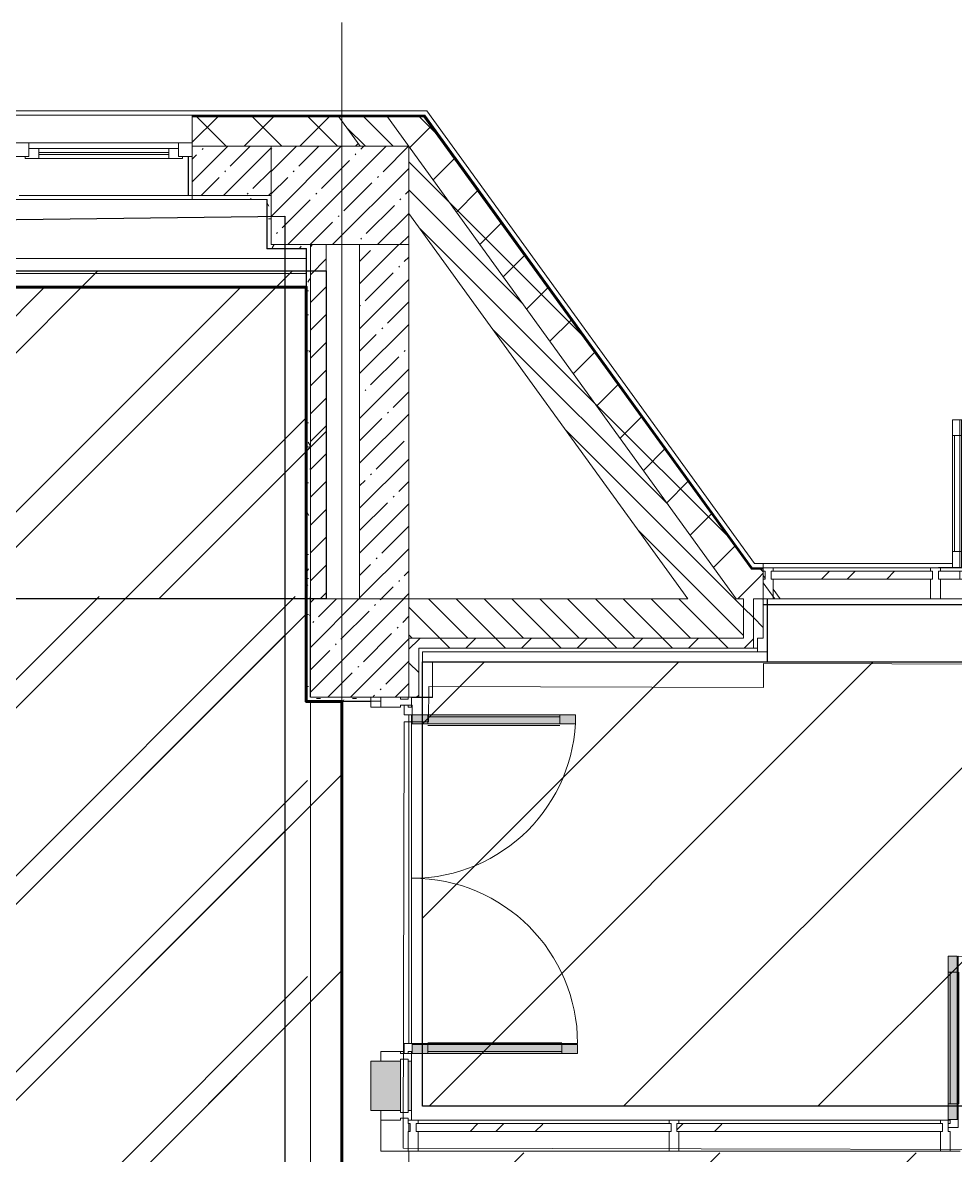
# Model space of a CAD drawing. Header units: millimetres. Extents: x -213911 to 415037, y -3642 to 107391.
# Drawn here: x 109153 to 113891, y 16135 to 21892 of the extents above; entities that cross this region are included whole.
import ezdxf

# ---------------------------------------------------------------- set-up
doc = ezdxf.new("R2010")
doc.units = ezdxf.units.MM
for name, color, linetype, lineweight in [('1)CF2', 3, 'Continuous', 30), ('2)CF1', 5, 'Continuous', 30), ('7.20) Демонтаж монтаж', 5, 'Continuous', 60), ('7.5.2) Окраска опуска белая', 220, 'Continuous', 60), ('A-AREA-BNDY', 7, 'Continuous', 5), ('A-DETL-GENF', 7, 'Continuous', 9), ('A-FLOR', 7, 'Continuous', 9), ('A-GLAZ', 7, 'Continuous', 9), ('A-GLAZ-1', 7, 'Continuous', 5), ('A-GLAZ-CURT', 7, 'Continuous', 9), ('A-GLAZ-CURT-1', 7, 'Continuous', 5), ('A-GLAZ-CURT-2', 7, 'Continuous', 20), ('A-GLAZ-CWMG', 7, 'Continuous', 9), ('A-GLAZ-CWMG-1', 7, 'Continuous', 20), ('A-WALL', 7, 'Continuous', 5), ('I-WALL', 7, 'Continuous', 5), ('S-COLS', 7, 'Continuous', 9), ('S-COLS-1', 7, 'Continuous', 5), ('Оси', 7, 'Continuous', 9)]:
    doc.layers.add(name, color=color, linetype=linetype, lineweight=lineweight)
doc.layers.add('3) CF3 монтаж', color=152, linetype='Continuous')
for name, color, linetype, lineweight, true_color in [('A-DOOR-1', 7, 'Continuous', 5, 0xc0c0c0), ('A-WALL-1', 9, 'Continuous', 5, 0x808080), ('A-WALL-FNSH-1', 9, 'Continuous', 5, 0x808080)]:
    doc.layers.add(name, color=color, linetype=linetype, lineweight=lineweight, true_color=true_color)
doc.layers.add('A-FLOR-PATT-1', color=7, linetype='Continuous', lineweight=9, true_color=0xeef6ff, transparency=0.5)
pattern_1 = [(45, (64.7, -136.06), (-141.42136, 141.42136), []), (135, (64.7, -136.06), (-141.42136, -141.42136), [])]
pattern_2 = [(45, (64.7, -136.06), (-114.04925, 114.04925), []), (45, (178.75, -136.06), (-114.04925, 114.04925), [201.612, -40.322, 6.706, -33.617])]
pattern_3 = [(135, (64.7, -136.06), (-70.71068, -70.71068), [])]
pattern_4 = [(0, (64.7, -136.06), (243.84, 60.96), [20.117, -162.763, 20.117, -162.763, -975.36]), (0, (64.7, -136.06), (243.84, 60.96), [-365.76, 20.117, -345.643, 20.117, -162.763, -426.72]), (0, (64.7, -136.06), (243.84, 60.96), [-914.4, 20.117, -101.803, 20.117, -284.683]), (120, (156.14, -105.58), (-174.71291, 180.691634), [20.117, -162.763, 20.117, -162.763, -975.36]), (120, (156.14, -105.58), (-174.71291, 180.691634), [-365.76, 20.117, -345.643, 20.117, -162.763, -426.72]), (120, (156.14, -105.58), (-174.71291, 180.691634), [-914.4, 20.117, -101.803, 20.117, -284.683]), (240, (186.62, 16.34), (-69.12709, -241.651634), [20.117, -162.763, 20.117, -162.763, -975.36]), (240, (186.62, 16.34), (-69.12709, -241.651634), [-365.76, 20.117, -345.643, 20.117, -162.763, -426.72]), (240, (186.62, 16.34), (-69.12709, -241.651634), [-914.4, 20.117, -101.803, 20.117, -284.683])]

# ---------------------------------------------------------------- blocks, each defined once
blk = doc.blocks.new('120_Окно_СКБ_1Ст - 120_Окно_СКБ_1Ст 900х2500_h_ с форточкой-22876038-Объем проектирования 1 этажа')
at = {"layer": 'A-GLAZ'}
for p, q in [((-450, -127), (-450, -57)), ((-450, -57), (-380, -57)), ((-380, -57), (-380, -127)), ((380, -127), (380, -57)), ((380, -57), (450, -57)), ((450, -57), (450, -127)), ((380, -87), (-380, -87)), ((-380, -87), (-380, -127)), ((-330, -137), (-330, -87)), ((330, -137), (330, -87)), ((380, -127), (380, -87)), ((-380, -127), (-450, -127)), ((-380, -127), (-400, -127)), ((-400, -127), (-400, -137)), ((-400, -137), (400, -137)), ((400, -137), (-400, -137)), ((450, -127), (380, -127)), ((400, -127), (380, -127)), ((400, -137), (400, -127))]:
    blk.add_line(p, q, dxfattribs=at)
at = {"layer": 'A-GLAZ-1'}
for p, q in [((450, -57), (-450, -57)), ((-330, -107), (330, -107)), ((-430, -127), (-400, -127)), ((330, -117), (-330, -117)), ((400, -127), (430, -127))]:
    blk.add_line(p, q, dxfattribs=at)
blk = doc.blocks.new('Системная панель - Стекло - 40мм-24261323-Объем проектирования 1 этажа')
at = {"layer": 'A-GLAZ-CURT-1'}
h = blk.add_hatch(dxfattribs=at)
h.set_pattern_fill('FP_94', color=256, style=0, pattern_type=2)
h.set_pattern_definition([(45, (-113500.45, -19040), (-565.6854, 565.6854), [400, -1200]), (45, (-113900.45, -19240), (-565.6854, 565.6854), [1200, -400]), (45, (-113100.45, -19440), (-565.6854, 565.6854), [400, -1200])])
h.paths.add_polyline_path([(410, -40), (410, 0), (-410, 0), (-410, -40), (400, -40)])
at = {"layer": 'A-GLAZ-CURT-2'}
for p, q in [((410, 0), (-410, 0)), ((-410, 0), (-410, -40)), ((410, -40), (410, 0)), ((-410, -40), (410, -40))]:
    blk.add_line(p, q, dxfattribs=at)
blk = doc.blocks.new('Прямоугольный импост - Импост структурный с накладкой - 160мм-V76-Объем проектирования 1 этажа')
at = {"layer": 'A-GLAZ-CWMG'}
for p, q in [((113700.4, 19257), (112900.4, 19257)), ((113700.4, 19100), (112936, 19100))]:
    blk.add_line(p, q, dxfattribs=at)
blk = doc.blocks.new('Дверь_Витражная_СКБ_2Ст - ВН-5-31911725-Объем проектирования 1 этажа')
at = {"layer": 'A-DETL-GENF'}
for p, q in [((-788, 770), (-743, 770)), ((-788, 770), (-788, 20)), ((-743, 770), (-788, 770)), ((-788, 770), (-788, 20)), ((-743, 770), (-743, 20)), ((-743, 20), (-743, 770)), ((752, 774), (707, 774)), ((707, 774), (707, 20)), ((752, 774), (707, 774)), ((707, 774), (707, 20)), ((752, 774), (752, 20)), ((752, 20), (752, 774)), ((698, 694), (698, 100)), ((752, 694), (707, 694)), ((742, 694), (742, 100)), ((-788, 690), (-743, 690)), ((-778, 690), (-778, 100)), ((-734, 690), (-734, 100)), ((-788, 100), (-743, 100)), ((752, 100), (707, 100)), ((-860, 20), (-860, 17)), ((-752, 20), (-860, 20)), ((-752, 20), (-860, 20)), ((-860, 20), (-860, 17)), ((-743, 20), (-788, 20)), ((-788, 20), (-743, 20)), ((-752, 17), (-752, 20)), ((-752, 17), (-752, 20)), ((707, 20), (752, 20)), ((707, 20), (752, 20)), ((752, 17), (752, 20)), ((752, 20), (860, 20)), ((752, 20), (752, 17)), ((860, 20), (752, 20)), ((860, 20), (860, 17)), ((860, 17), (860, 20))]:
    blk.add_line(p, q, dxfattribs=at)
at = {"layer": 'A-DOOR-1'}
for p, q in [((-752, 770), (-752, 20)), ((752, 774), (752, 20)), ((-752, 0), (-860, 0)), ((-860, 0), (-860, -40)), ((-752, -40), (-752, 0)), ((860, 0), (752, 0)), ((752, 0), (752, -40)), ((860, -40), (860, 0)), ((-860, -40), (-752, -40)), ((752, -40), (860, -40))]:
    blk.add_line(p, q, dxfattribs=at)
for centre, radius, start, end in [((-752, 20), 750, 360, 90), ((752, 20), 754, 90, 180)]:
    blk.add_arc(centre, radius, start, end, dxfattribs=at)
blk = doc.blocks.new('Прямоугольный импост - Импост структурный с накладкой - 160мм-24260934-Объем проектирования 1 этажа')
at = {"layer": 'A-GLAZ-CWMG'}
for p, q in [((115450.4, 19257), (113750.4, 19257)), ((115352.4, 19240), (113848.4, 19240)), ((115352.4, 19200), (113848.4, 19200)), ((115450.4, 19100), (113750.4, 19100))]:
    blk.add_line(p, q, dxfattribs=at)
blk = doc.blocks.new('Прямоугольный импост - Импост структурный с накладкой - 160мм-18693360-Объем проектирования 1 этажа')
at = {"layer": 'A-GLAZ-CWMG-1'}
for p, q in [((-25, 40), (-25, 140)), ((-25, 140), (25, 140)), ((25, 140), (25, 40)), ((-15, 40), (-25, 40)), ((-25, -17), (-25, 0)), ((-25, 0), (-15, 0)), ((-15, 0), (-15, 40)), ((25, 0), (25, -17)), ((25, -17), (-25, -17))]:
    blk.add_line(p, q, dxfattribs=at)
blk = doc.blocks.new('Прямоугольный импост - Импост структурный с накладкой - 160мм Темный-V77-Объем проектирования 1 этажа')
at = {"layer": 'A-GLAZ-CWMG-1'}
for p, q in [((-50, 0), (-50, 17)), ((-50, 17), (0, 17)), ((-40, 0), (-50, 0)), ((-40, -40), (-40, 0)), ((0, 0), (-10, 0)), ((-10, 0), (-10, -40)), ((0, 17), (0, 0)), ((-50, -140), (-50, -40)), ((-50, -40), (-40, -40)), ((-10, -40), (0, -40)), ((0, -40), (0, -140)), ((0, -140), (-50, -140))]:
    blk.add_line(p, q, dxfattribs=at)
blk = doc.blocks.new('Дверь_Витражная_остекление_ - ВВ-14 остекление-32472302-Объем проектирования 1 этажа')
at = {"layer": 'A-DETL-GENF'}
for p, q in [((-790, -20), (-835, -20)), ((-835, -860), (-835, -20)), ((-790, -20), (-835, -20)), ((-835, -20), (-835, -860)), ((-790, -860), (-790, -20)), ((-790, -860), (-790, -20)), ((840, -850), (840, -20)), ((840, -20), (840, -850)), ((885, -850), (885, -20)), ((885, -850), (885, -20)), ((-835, -100), (-790, -100)), ((-825, -780), (-825, -100)), ((-781, -780), (-781, -100)), ((831, -770), (831, -100)), ((885, -100), (840, -100)), ((875, -770), (875, -100)), ((-835, -780), (-790, -780)), ((885, -770), (840, -770)), ((-835, -860), (-790, -860)), ((-835, -860), (-790, -860)), ((885, -850), (840, -850)), ((840, -850), (885, -850))]:
    blk.add_line(p, q, dxfattribs=at)
at = {"layer": 'A-DOOR-1'}
for p, q in [((-885, 20), (-835, 20)), ((-885, -20), (-885, 20)), ((-835, 20), (-835, -20)), ((835, 20), (885, 20)), ((835, -20), (835, 20)), ((885, 20), (885, -20)), ((-835, -20), (-885, -20)), ((-835, -860), (-835, -20)), ((835, -850), (835, -20)), ((885, -20), (835, -20))]:
    blk.add_line(p, q, dxfattribs=at)
for centre, radius, start, end in [((-835, -20), 840, 270, 0), ((835, -20), 830, 180, 270)]:
    blk.add_arc(centre, radius, start, end, dxfattribs=at)
blk = doc.blocks.new('BSC_Колонна _Прямоугольная - 500х500-21690934-Объем проектирования 1 этажа')
at = {"layer": 'S-COLS-1'}
h = blk.add_hatch(dxfattribs=at)
h.set_pattern_fill('FP_96', color=256, style=0, pattern_type=2)
h.set_pattern_definition([(45, (-110800, -18850), (-114.04925, 114.04925), []), (45, (-110685.95, -18850), (-114.04925, 114.04925), [201.613, -40.323, 6.706, -33.617])])
h.paths.add_polyline_path([(0, -250), (250, -249.7), (250, 250), (-250, 250), (-250, -250), (-233.1, -250)])
for p, q in [((250, 250), (-250, 250)), ((-250, 250), (-250, -250)), ((250, -250), (250, 250)), ((-250, -250), (250, -250))]:
    blk.add_line(p, q, dxfattribs=at)
blk = doc.blocks.new('Системная панель - Стекло - 40мм-32472403-Объем проектирования 1 этажа')
at = {"layer": 'A-GLAZ-CURT-1'}
h = blk.add_hatch(dxfattribs=at)
h.set_pattern_fill('FP_116', color=256, style=0, pattern_type=2)
h.set_pattern_definition([(225, (113286.2, 16233), (565.6854, -565.6854), [400, -1200]), (225, (113686.2, 16433), (565.6854, -565.6854), [1200, -400]), (225, (112886.2, 16633), (565.6854, -565.6854), [400, -1200])])
h.paths.add_polyline_path([(674.2, 40), (-674.2, 40), (-674.2, 0), (674.2, 0)])
at = {"layer": 'A-GLAZ-CURT-2'}
for p, q in [((674.2, 40), (-674.2, 40)), ((-674.2, 40), (-674.2, 0)), ((-674.2, 0), (674.2, 0)), ((674.2, 0), (674.2, 40))]:
    blk.add_line(p, q, dxfattribs=at)
blk = doc.blocks.new('Прямоугольный импост - Импост структурный с накладкой - 160мм Темный-32472298-Объем проектирования 1 этажа')
at = {"layer": 'A-GLAZ-CWMG'}
for p, q in [((112422, 16450), (113750.4, 16450)), ((112422, 16293), (113750.4, 16293))]:
    blk.add_line(p, q, dxfattribs=at)
blk = doc.blocks.new('Прямоугольный импост - Импост структурный с накладкой - 160мм Темный-V75-Объем проектирования 1 этажа')
at = {"layer": 'A-GLAZ-CWMG-1'}
for p, q in [((-25, 0), (-25, 17)), ((-25, 17), (25, 17)), ((-15, 0), (-25, 0)), ((-15, -40), (-15, 0)), ((25, 0), (15, 0)), ((15, 0), (15, -40)), ((25, 17), (25, 0)), ((-25, -140), (-25, -40)), ((-25, -40), (-15, -40)), ((15, -40), (25, -40)), ((25, -40), (25, -140)), ((25, -140), (-25, -140))]:
    blk.add_line(p, q, dxfattribs=at)
blk = doc.blocks.new('Прямоугольный импост - Импост структурный с накладкой - 160мм Темный-32356295-Объем проектирования 1 этажа')
at = {"layer": 'A-GLAZ-CWMG-1'}
for p, q in [((-50, 40), (-50, 140)), ((-50, 140), (0, 140)), ((0, 140), (0, 40)), ((-40, 40), (-50, 40)), ((-50, -17), (-50, 0)), ((-50, 0), (-40, 0)), ((-40, 0), (-40, 40)), ((-10, 40), (-10, 0)), ((0, 40), (-10, 40)), ((-10, 0), (0, 0)), ((0, 0), (0, -17)), ((0, -17), (-50, -17))]:
    blk.add_line(p, q, dxfattribs=at)
blk = doc.blocks.new('Дверь_Витражная_остекление_ - ВВ-15 остекление-32355915-Объем проектирования 1 этажа')
at = {"layer": 'A-DETL-GENF'}
for p, q in [((-835, 850), (-790, 850)), ((-835, 850), (-835, 20)), ((-790, 850), (-835, 850)), ((-835, 850), (-835, 20)), ((-790, 850), (-790, 20)), ((-790, 20), (-790, 850)), ((885, 860), (840, 860)), ((840, 860), (840, 20)), ((885, 860), (840, 860)), ((840, 860), (840, 20)), ((885, 860), (885, 20)), ((885, 20), (885, 860)), ((-835, 770), (-790, 770)), ((-825, 770), (-825, 100)), ((-781, 770), (-781, 100)), ((831, 780), (831, 100)), ((885, 780), (840, 780)), ((875, 780), (875, 100)), ((-835, 100), (-790, 100)), ((885, 100), (840, 100)), ((-790, 20), (-835, 20)), ((-835, 20), (-790, 20))]:
    blk.add_line(p, q, dxfattribs=at)
at = {"layer": 'A-DOOR-1'}
for p, q in [((-835, 850), (-835, 20)), ((835, 860), (835, 20)), ((-835, 20), (-885, 20)), ((-885, 20), (-885, -20)), ((-835, -20), (-835, 20)), ((885, 20), (835, 20)), ((835, 20), (835, -20)), ((885, -20), (885, 20)), ((-885, -20), (-835, -20)), ((835, -20), (885, -20))]:
    blk.add_line(p, q, dxfattribs=at)
for centre, radius, start, end in [((-835, 20), 830, 360, 90), ((835, 20), 840, 90, 180)]:
    blk.add_arc(centre, radius, start, end, dxfattribs=at)
blk = doc.blocks.new('Прямоугольный импост - Импост структурный с накладкой - 160мм-32356289-Объем проектирования 1 этажа')
at = {"layer": 'A-GLAZ-CWMG-1'}
for p, q in [((-25, 140), (25, 140)), ((25, 140), (25, 40)), ((-15, 40), (-25, 40)), ((-25, 0), (-15, 0)), ((-15, 0), (-15, 40)), ((15, 40), (15, 0)), ((25, 40), (15, 40)), ((15, 0), (25, 0)), ((25, 0), (25, -17)), ((-25, -17), (-25, -3)), ((25, -17), (-25, -17))]:
    blk.add_line(p, q, dxfattribs=at)
blk = doc.blocks.new('Системная панель - Стекло - 40мм-32356190-Объем проектирования 1 этажа')
at = {"layer": 'A-GLAZ-CURT-1'}
h = blk.add_hatch(dxfattribs=at)
h.set_pattern_fill('FP_164', color=256, style=0, pattern_type=2)
h.set_pattern_definition([(135, (16425, -111247), (-565.6854, -565.6854), [400, -1200]), (135, (16625, -111647), (-565.6854, -565.6854), [1200, -400]), (135, (16825, -110847), (-565.6854, -565.6854), [400, -1200])])
h.paths.add_polyline_path([(135, 0), (-135, 0), (-135, -40), (135, -40), (135, -5)])
at = {"layer": 'A-GLAZ-CURT-2'}
for p, q in [((135, 0), (-135, 0)), ((-135, 0), (-135, -40)), ((135, -40), (135, 0)), ((-135, -40), (135, -40))]:
    blk.add_line(p, q, dxfattribs=at)
blk = doc.blocks.new('Прямоугольный импост - Импост структурный с накладкой - 190мм-32819534-Объем проектирования 1 этажа')
at = {"layer": 'A-GLAZ-CWMG'}
for points in [[(110907, 16500), (111007, 16500), (111007, 16750), (110857, 16750), (110857, 16500)], [(111050, 16500), (111064, 16500), (111064, 16750), (111047, 16750), (111047, 16500)]]:
    blk.add_hatch(color=256, dxfattribs=at).paths.add_polyline_path(points)
for p, q in [((110857, 16750), (110907, 16750)), ((110857, 16500), (110857, 16750)), ((111064, 16500), (111064, 16750)), ((110907, 16500), (110857, 16500))]:
    blk.add_line(p, q, dxfattribs=at)
blk = doc.blocks.new('Прямоугольный импост - Импост структурный с накладкой - 160мм Темный-32356291-Объем проектирования 1 этажа')
at = {"layer": 'A-GLAZ-CWMG-1'}
for p, q in [((-25, 40), (-25, 140)), ((-25, 140), (25, 140)), ((25, 140), (25, 40)), ((-15, 40), (-25, 40)), ((-25, -17), (-25, 0)), ((-25, 0), (-15, 0)), ((-15, 0), (-15, 40)), ((15, 40), (15, 0)), ((25, 40), (15, 40)), ((15, 0), (25, 0)), ((25, 0), (25, -17)), ((25, -17), (-25, -17))]:
    blk.add_line(p, q, dxfattribs=at)
blk = doc.blocks.new('Прямоугольный импост - Импост структурный с накладкой - 160мм-22960065-Объем проектирования 1 этажа')
at = {"layer": 'A-GLAZ-CWMG-1'}
for p, q in [((0, 140), (-50, 140)), ((-50, 140), (-50, 40)), ((0, 40), (0, 140)), ((-50, 40), (-40, 40)), ((-40, 0), (-50, 0)), ((-50, 0), (-50, -17)), ((-40, 40), (-40, 0)), ((-10, 0), (-10, 40)), ((-10, 40), (0, 40)), ((0, 0), (-10, 0)), ((0, -17), (0, 0)), ((-50, -17), (0, -17))]:
    blk.add_line(p, q, dxfattribs=at)
blk = doc.blocks.new('BSC_Колонна _Прямоугольная - 700х500-V183-Объем проектирования 1 этажа')
at = {"layer": 'S-COLS-1'}
h = blk.add_hatch(dxfattribs=at)
h.set_pattern_fill('FP_172', color=256, style=0, pattern_type=2)
h.set_pattern_definition([(45, (-110700, -21150), (-114.04925, 114.04925), []), (45, (-110585.95, -21150), (-114.04925, 114.04925), [201.613, -40.323, 6.706, -33.617])])
h.paths.add_polyline_path([(-350, -250), (350, -250), (350, 250), (-350, 250), (-350, 0)])
for p, q in [((350, 250), (-350, 250)), ((-350, 250), (-350, -250)), ((350, -250), (350, 250)), ((-350, -250), (350, -250))]:
    blk.add_line(p, q, dxfattribs=at)
blk = doc.blocks.new('Системная панель - Стекло - 40мм-32472267-Объем проектирования 1 этажа')
at = {"layer": 'A-GLAZ-CURT-1'}
h = blk.add_hatch(dxfattribs=at)
h.set_pattern_fill('FP_189', color=256, style=0, pattern_type=2)
h.set_pattern_definition([(225, (111934.5, 16233), (565.6854, -565.6854), [400, -1200]), (225, (112334.5, 16433), (565.6854, -565.6854), [1200, -400]), (225, (111534.5, 16633), (565.6854, -565.6854), [400, -1200])])
h.paths.add_polyline_path([(647.5, 40), (-647.5, 40), (-647.5, 0), (647.5, 1.8)])
at = {"layer": 'A-GLAZ-CURT-2'}
for p, q in [((647.5, 40), (-647.5, 40)), ((-647.5, 40), (-647.5, 0)), ((-647.5, 0), (647.5, 0)), ((647.5, 0), (647.5, 40))]:
    blk.add_line(p, q, dxfattribs=at)
blk = doc.blocks.new('Прямоугольный импост - Импост структурный с накладкой - 160мм Темный-32472263-Объем проектирования 1 этажа')
at = {"layer": 'A-GLAZ-CWMG'}
for p, q in [((111097, 16450), (112372, 16450)), ((111097, 16293), (112372, 16293))]:
    blk.add_line(p, q, dxfattribs=at)
blk = doc.blocks.new('Прямоугольный импост - Импост структурный с накладкой - 190мм-32819424-Объем проектирования 1 этажа')
at = {"layer": 'A-GLAZ-CWMG-1'}
for p, q in [((0, 190), (-50, 190)), ((-50, 190), (-50, 40)), ((-50, 40), (-40, 40)), ((-40, 0), (-50, 0)), ((-50, 0), (-50, -17)), ((-40, 40), (-40, 0)), ((-10, 0), (-10, 40)), ((-10, 40), (0, 40)), ((0, 0), (-10, 0)), ((-50, -17), (0, -17)), ((0, -17), (0, -3))]:
    blk.add_line(p, q, dxfattribs=at)
blk = doc.blocks.new('Зашивка приборов отопления1 - Зашивка приборов отопления-33268338-Объем проектирования 1 этажа')
at = {"layer": 'A-WALL'}
for p, q in [((109930, 21150), (109070, 21150)), ((108490, 20829), (110530, 20829)), ((110530, 20829), (108490, 20829)), ((108490, 20754), (110530, 20754))]:
    blk.add_line(p, q, dxfattribs=at)

msp = doc.modelspace()

# ---------------------------------------------------------------- hatches: boundary and pattern name
at = {"layer": '1)CF2'}
h = msp.add_hatch(dxfattribs=at)
h.set_pattern_fill('ANSI31', color=256, scale=220)
h.paths.add_polyline_path([(100864.7, 20630.4), (110694.7, 20630.4), (110694.7, 18963.9), (100864.7, 18963.9)])
h = msp.add_hatch(dxfattribs=at)
h.set_pattern_fill('ANSI31', color=256, scale=220)
h.paths.add_polyline_path([(111184.7, 18642.9), (117778.8, 18642.9), (117778.8, 16385.9), (111184.7, 16385.9)])
at = {"layer": '2)CF1'}
h = msp.add_hatch(dxfattribs=at)
h.set_pattern_fill('ANSI31', color=256, scale=222)
h.paths.add_polyline_path([(117765.4, 16067), (110485.5, 16067), (110485.5, 18963.9), (100913.2, 18963.9), (100913.2, 17613.9), (101462.7, 17593.9), (101511.7, 13502), (105598.3, 13552.6), (105614.7, 13864.9), (106135.7, 13863.9), (106135.7, 13559.3), (109914.7, 13606.1), (109914.7, 13864.9), (110485.5, 13864.9), (110485.5, 13573.4), (117765.4, 13573.4)])
at = {"layer": '3) CF3 монтаж'}
h = msp.add_hatch(dxfattribs=at)
h.set_pattern_fill('ANSI31', color=256, scale=222, style=0)
h.set_pattern_definition([(45, (1705.15, -22074.2), (-498.4042, 498.4042), [])])
h.paths.add_polyline_path([(116191.6, 13475.5), (117461.5, 13475.5), (117595.8, 13511.6), (117595.9, 13475.5), (117860.6, 13475.5), (117860.6, 13740.3), (117824.2, 13740.3), (117860.6, 13875.5), (117860.6, 16084.5), (116191.1, 16084.5), (116191.1, 13475.5)])
h.paths.add_polyline_path([(115613.2, 13855.5), (115650.6, 13855.5), (115650.6, 14120.3), (115613.2, 14120.3), (115649.4, 14255.5), (115650.6, 14250.9), (115650.6, 16148.5), (111140.6, 16148.5), (111140.6, 13855.5), (115250.5, 13855.5), (115384.8, 13891.6), (115384.9, 13855.5)])
h.paths.add_polyline_path([(106140.6, 13855.5), (110200.5, 13855.5), (110334.8, 13891.6), (110334.9, 13855.5), (110599.6, 13855.5), (110599.6, 14120.3), (110563.2, 14120.3), (110599.6, 14255.5), (110599.6, 18975.5), (106140.6, 18975.5), (106140.6, 15438.7)])
h.paths.add_polyline_path([(105199.6, 13855.5), (105200.5, 13855.5), (105334.8, 13891.6), (105334.9, 13855.5), (105600.6, 13855.5), (105600.6, 14120.3), (105563.2, 14120.3), (105599.4, 14255.5), (105600.6, 14250.9), (105600.6, 18975.5), (100890.6, 18975.5), (100890.6, 17605.5), (101488.6, 17605.5), (101488.6, 13855.5), (104545.7, 13855.5)])
at = {"layer": '7.20) Демонтаж монтаж', "lineweight": 25}
h = msp.add_hatch(dxfattribs=at)
h.set_pattern_fill('ANSI31', color=256, scale=222)
h.paths.add_polyline_path([(101512.7, 13420.9), (105614.7, 13420.9), (105614.7, 13843.9), (106114.7, 13843.9), (106114.7, 13463.9), (109894.7, 13463.9), (109893.7, 13864.9), (111135.7, 13864.9), (111134.7, 13450.4), (115644.2, 13463.9), (115644.2, 13863.9), (116185.7, 13864.9), (116185.7, 13484.9), (117853.7, 13484.9), (117854.7, 16093.9), (110774.7, 16093.9), (110774.7, 18442.9), (110592.7, 18442.9), (110593.7, 20548.1), (100885.7, 20548.1), (100885.7, 17614.9), (101483.7, 17614.9), (101483.7, 13420.9)])
at = {"layer": 'A-FLOR-PATT-1'}
h = msp.add_hatch(color=256, dxfattribs=at)
h.paths.add_polyline_path([(115531.3, 16316.9), (115533.1, 16316.9), (115575.2, 16338.3), (115575.2, 17156.9), (115530.2, 17156.9), (115530.2, 16316.9)])
h.paths.add_polyline_path([(113855.2, 16316.9), (113900.2, 16316.9), (113900.2, 17146.9), (113855.2, 17146.9), (113855.2, 16643.8)])
h.paths.add_polyline_path([(111369, 16653.9), (111971.7, 16653.9), (111971.7, 16698.9), (111131.7, 16698.9), (111131.7, 16653.9), (111234.5, 16653.9)])
h.paths.add_polyline_path([(111181.2, 18328.9), (111961.7, 18328.9), (111961.7, 18373.9), (111131.7, 18373.9), (111131.7, 18328.9), (111147.3, 18328.9)])
at = {"layer": 'A-WALL'}
h = msp.add_hatch(dxfattribs=at)
h.set_pattern_fill('FP_24', color=256, style=0, pattern_type=2)
h.set_pattern_definition(pattern_1)
h.paths.add_polyline_path([(103514.7, 21263.9), (104714.7, 21263.9), (104714.7, 21413.9), (103514.7, 21413.9), (103514.7, 21350)])
h.paths.add_polyline_path([(109084.3, 21263.9), (109114.7, 21263.9), (109114.7, 21413.9), (107814.7, 21413.9), (107814.7, 21263.9)])
h.paths.add_polyline_path([(101214.7, 21263.9), (101214.7, 21413.9), (96674.7, 21413.9), (96674.7, 21263.9), (100864.7, 21263.9)])
h.paths.add_polyline_path([(106914.7, 21263.9), (106914.7, 21413.9), (105614.7, 21413.9), (105614.7, 21263.9), (106114.7, 21263.9)])
h.paths.add_polyline_path([(110414.7, 21263.9), (110867.9, 21263.9), (110759.3, 21413.9), (110014.7, 21413.9), (110014.7, 21263.9)])
h.paths.add_polyline_path([(93124.7, 21263.9), (93374.7, 21263.9), (93374.7, 21413.9), (93124.7, 21413.9), (93124.7, 21321.3)])
h.paths.add_polyline_path([(111147.3, 21263.9), (111299.8, 21263.9), (111191.3, 21413.9), (111006.2, 21413.9), (111114.7, 21263.9)])
h = msp.add_hatch(dxfattribs=at)
h.set_pattern_fill('FP_2', color=256, style=0, pattern_type=2)
h.set_pattern_definition(pattern_3)
h.paths.add_polyline_path([(111114.7, 21263.9), (111006.2, 21413.9), (110759.3, 21413.9), (110867.9, 21263.9)])
h.paths.add_polyline_path([(112694.6, 18963.9), (112778.5, 18963.9), (111114.7, 21263.9), (111114.7, 20922.7), (112531.7, 18963.9)])
h = msp.add_hatch(dxfattribs=at)
h.set_pattern_fill('FP_24', color=256, style=0, pattern_type=2)
h.set_pattern_definition(pattern_1)
h.paths.add_polyline_path([(112915.2, 18963.9), (112963.7, 18963.9), (112865.2, 19100.1), (112885.2, 18963.9)])
h.paths.add_polyline_path([(112778.5, 18963.9), (112815.2, 18963.9), (112815.2, 19169.2), (111299.8, 21263.9), (111114.7, 21263.9), (112694.6, 19079.9)])
h = msp.add_hatch(dxfattribs=at)
h.set_pattern_fill('FP_24', color=256, style=0, pattern_type=2)
h.set_pattern_definition(pattern_1)
h.paths.add_polyline_path([(115615.2, 18963.9), (118266.7, 18963.9), (118266.7, 19113.9), (115565.2, 19113.9), (115565.2, 18963.9), (115595.2, 18963.9)])
h.paths.add_polyline_path([(112885.2, 18963.9), (112865.2, 19100.1), (112865.2, 18963.9), (112870.5, 18963.9)])
h.paths.add_polyline_path([(120916.7, 18963.9), (120924.7, 18963.9), (120924.7, 19113.9), (119482.7, 19113.9), (119482.7, 18963.9), (120431.1, 18963.9)])
h.paths.add_polyline_path([(112965.2, 18963.9), (112973.5, 18963.9), (112955.2, 18988.9), (112963.7, 18967.7)])
h.paths.add_polyline_path([(112921, 19022.9), (112922.2, 19034.8), (112915.2, 19044.7), (112915.2, 19113.9), (112856.7, 19111.8), (112915.2, 19031)])
h = msp.add_hatch(dxfattribs=at)
h.set_pattern_fill('FP_2', color=256, style=0, pattern_type=2)
h.set_pattern_definition(pattern_3)
h.paths.add_polyline_path([(117874.7, 18763.9), (117874.7, 18963.9), (116165.2, 18963.9), (116165.2, 18763.9), (117852.3, 18763.9)])
h.paths.add_polyline_path([(115615.2, 18763.9), (115615.2, 18963.9), (115565.2, 18963.9), (115565.2, 18763.9), (115597.8, 18763.9)])
h.paths.add_polyline_path([(111482.1, 18763.9), (112815.2, 18763.9), (112815.2, 18963.9), (111114.7, 18963.9), (111114.7, 18763.9), (111244.1, 18763.9)])
h.paths.add_polyline_path([(112865.2, 18763.9), (112915.2, 18763.9), (112915.2, 18963.9), (112865.2, 18963.9), (112865.2, 18872.7)])
at = {"layer": 'I-WALL'}
h = msp.add_hatch(dxfattribs=at)
h.set_pattern_fill('FP_1', color=256, style=0, pattern_type=2)
h.set_pattern_definition(pattern_2)
h.paths.add_polyline_path([(100864.7, 21013.9), (101214.7, 21013.9), (101214.7, 21263.9), (100864.7, 21263.9), (100864.7, 21017.3)])
h.paths.add_polyline_path([(110014.7, 21013.9), (110414.7, 21013.9), (110414.7, 21263.9), (110014.7, 21263.9), (110014.7, 21056.3)])
h.paths.add_polyline_path([(109114.7, 21013.9), (109114.7, 21263.9), (107814.7, 21263.9), (107814.7, 21013.9), (109084.3, 21013.9)])
h.paths.add_polyline_path([(103514.7, 21013.9), (104714.7, 21013.9), (104714.7, 21263.9), (103514.7, 21263.9), (103514.7, 21056.3)])
h.paths.add_polyline_path([(106114.7, 21013.9), (106914.7, 21013.9), (106914.7, 21263.9), (106114.7, 21263.9), (106114.7, 21056.3)])
h = msp.add_hatch(dxfattribs=at)
h.set_pattern_fill('FP_191', color=256, style=0, pattern_type=2)
h.set_pattern_definition(pattern_4)
h.paths.add_polyline_path([(109994.7, 21013.9), (110014.7, 21013.9), (110014.7, 21211.9), (109994.7, 21211.9), (109994.7, 21015)])
h = msp.add_hatch(dxfattribs=at)
h.set_pattern_fill('FP_191', color=256, style=0, pattern_type=2)
h.set_pattern_definition(pattern_4)
h.paths.add_polyline_path([(110414.7, 21013.9), (110014.7, 21013.9), (110014.7, 20993.9), (110394.7, 20994.9)])
h.paths.add_polyline_path([(110394.7, 20993.9), (110414.7, 20993.9), (110414.7, 21013.9)])
h.paths.add_polyline_path([(108685.1, 20993.9), (109114.7, 20993.9), (109114.7, 21013.9), (108534.7, 21013.9), (108534.7, 20993.9), (108568.5, 20993.9)])
h = msp.add_hatch(dxfattribs=at)
h.set_pattern_fill('FP_191', color=256, style=0, pattern_type=2)
h.set_pattern_definition(pattern_4)
h.paths.add_polyline_path([(110414.7, 20743.9), (110414.7, 20993.9), (110394.7, 20993.9), (110394.7, 20743.9)])
h = msp.add_hatch(dxfattribs=at)
h.set_pattern_fill('FP_191', color=256, style=0, pattern_type=2)
h.set_pattern_definition(pattern_4)
h.paths.add_polyline_path([(110471, 20743.9), (110593.7, 20743.9), (110593.7, 20763.9), (110414.7, 20763.9), (110414.7, 20743.9)])
h = msp.add_hatch(dxfattribs=at)
h.set_pattern_fill('FP_191', color=256, style=0, pattern_type=2)
h.set_pattern_definition(pattern_4)
h.paths.add_polyline_path([(110594.7, 18973.9), (110614.7, 18973.9), (110614.7, 20763.9), (110594.7, 20763.9), (110594.7, 18983.9)])
h = msp.add_hatch(dxfattribs=at)
h.set_pattern_fill('FP_22', color=256, style=0, pattern_type=2)
h.set_pattern_definition([(45, (64.7, -136.06), (-70.71068, 70.71068), [])])
h.paths.add_polyline_path([(110614.7, 18963.9), (110694.7, 18963.9), (110694.7, 20763.9), (110614.7, 20763.9), (110614.7, 18983.9)])
h = msp.add_hatch(dxfattribs=at)
h.set_pattern_fill('FP_1', color=256, style=0, pattern_type=2)
h.set_pattern_definition(pattern_2)
h.paths.add_polyline_path([(110931.7, 18963.9), (111114.7, 18963.9), (111114.7, 20763.9), (110864.7, 20763.9), (110864.7, 18963.9)])
h = msp.add_hatch(dxfattribs=at)
h.set_pattern_fill('FP_24', color=256, style=0, pattern_type=2)
h.set_pattern_definition(pattern_1)
h.paths.add_polyline_path([(112865.2, 18763.9), (112865, 19100.3), (112815.2, 19169.2), (112815.2, 18763.9)])
h = msp.add_hatch(dxfattribs=at)
h.set_pattern_fill('FP_191', color=256, style=0, pattern_type=2)
h.set_pattern_definition(pattern_4)
h.paths.add_polyline_path([(110613.7, 18463.9), (110613.7, 18973.9), (110593.7, 18973.9), (110593.7, 18463.9)])
h = msp.add_hatch(dxfattribs=at)
h.set_pattern_fill('FP_24', color=256, style=0, pattern_type=2)
h.set_pattern_definition(pattern_1)
h.paths.add_polyline_path([(111164.7, 18463.9), (111164.7, 18763.9), (111114.7, 18762.9), (111114.7, 18463.9), (111147.3, 18463.9)])
h = msp.add_hatch(dxfattribs=at)
h.set_pattern_fill('FP_24', color=256, style=0, pattern_type=2)
h.set_pattern_definition(pattern_1)
h.paths.add_polyline_path([(112865.2, 18713.9), (112865.2, 18763.9), (111164.7, 18763.9), (111164.7, 18713.9), (112815.2, 18713.9)])
h = msp.add_hatch(dxfattribs=at)
h.set_pattern_fill('FP_191', color=256, style=0, pattern_type=2)
h.set_pattern_definition(pattern_4)
h.paths.add_polyline_path([(110921.7, 18463.9), (110971.7, 18450.6), (110971.7, 18463.9), (110931.7, 18463.9)])
h.paths.add_polyline_path([(110936.9, 18443.9), (110931.7, 18446.2), (110921.7, 18446.7), (110921.7, 18463.9), (110593.7, 18463.9), (110594.7, 18443.9), (110931.7, 18443.9)])

# ---------------------------------------------------------------- linework, layer by layer
msp.add_lwpolyline([(112915.2, 18935), (115565.2, 18935)])
at = {"layer": '1)CF2'}
for points in [[(100864.7, 20630.4), (110694.7, 20630.4), (110694.7, 18963.9), (100864.7, 18963.9)], [(111184.7, 18642.9), (117778.8, 18642.9), (117778.8, 16385.9), (111184.7, 16385.9)]]:
    msp.add_lwpolyline(points, close=True, dxfattribs=at)
at = {"layer": '2)CF1'}
msp.add_lwpolyline([(101482.7, 20796.7), (110485.5, 20908.2), (110485.5, 16067)], dxfattribs=at)
at = {"layer": '7.5.2) Окраска опуска белая'}
msp.add_lwpolyline([(101512.7, 13420.9), (105614.7, 13420.9), (105614.7, 13843.9), (106114.7, 13843.9), (106114.7, 13463.9), (109894.7, 13463.9), (109893.7, 13864.9), (111135.7, 13864.9), (111134.7, 13450.4), (115644.2, 13463.9), (115644.2, 13863.9), (116185.7, 13864.9), (116185.7, 13484.9), (117853.7, 13484.9), (117854.7, 16093.9), (110774.7, 16093.9), (110774.7, 18442.9), (110592.7, 18442.9), (110593.7, 20548.1), (100885.7, 20548.1), (100885.7, 17614.9), (101483.7, 17614.9), (101483.7, 13420.9)], close=True, dxfattribs=at)
at = {"layer": 'A-AREA-BNDY', "flags": 128}
msp.add_lwpolyline([(115524.5, 18628.3), (112916.5, 18634.5), (112916.2, 18513.5), (111215.8, 18517.5), (111215.3, 18338), (111091.3, 18338.2), (111086.2, 16171.8), (115629.7, 16161.1), (115639.7, 16161.1), (115639.9, 16250.1), (117778.4, 16245), (117783.7, 18502), (116266.2, 18505.6), (116265.5, 18205.6), (115523.5, 18207.3)], close=True, dxfattribs=at)
at = {"layer": 'A-FLOR'}
for p, q in [((110864.7, 20763.9), (110864.7, 18963.9)), ((110594.7, 19033.9), (110594.7, 18983.9)), ((110594.7, 18983.9), (110593.7, 18983.9)), ((110593.7, 18983.9), (110593.7, 18443.9)), ((112935.2, 18963.9), (112963.7, 18963.9)), ((112935.2, 18693.9), (112935.2, 18963.9)), ((112967.4, 18963.9), (115515.2, 18963.9)), ((111184.7, 18693.9), (112935.2, 18693.9)), ((111184.7, 18463.9), (111184.7, 18686)), ((110593.7, 18443.9), (110921.7, 18443.9)), ((110614.7, 13863.9), (110614.7, 18443.9)), ((111071.7, 18463.9), (111111.7, 18463.9)), ((111128.7, 18423.9), (111128.7, 18463.9)), ((111128.7, 18463.9), (111184.7, 18463.9)), ((111114.7, 18373.9), (111114.7, 16703.9)), ((111114.7, 18373.9), (111114.7, 16703.9)), ((111128.7, 16703.9), (111128.7, 18373.9)), ((111091.7, 16663.9), (110971.7, 16663.9)), ((110971.7, 16663.9), (110971.7, 16613.9)), ((111128.7, 16313.9), (111128.7, 16653.9)), ((110971.7, 16156.9), (110971.7, 16363.9)), ((111114.7, 16296.9), (111114.7, 16256.9)), ((113855.2, 16313.9), (111128.7, 16313.9)), ((110971.7, 16156.9), (113865.2, 16156.9)), ((111114.7, 16156.9), (111114.7, 13863.9)), ((113865.2, 16156.9), (113915.2, 16156.9))]:
    msp.add_line(p, q, dxfattribs=at)
at = {"layer": 'A-WALL'}
for p, q in [((96634.7, 21443.9), (111206.6, 21443.9)), ((109114.7, 21421.9), (110014.7, 21421.9)), ((110014.7, 21416.9), (111199, 21416.9)), ((112856.7, 19116.9), (111192.9, 21416.9)), ((111206.6, 21443.9), (112870.5, 19143.9)), ((110014.7, 21413.9), (111191.3, 21413.9)), ((110759.3, 21413.9), (110867.9, 21263.9)), ((112855.2, 19113.9), (111191.3, 21413.9)), ((110014.7, 21263.9), (110414.7, 21263.9)), ((110014.7, 20993.9), (110394.7, 20993.9)), ((110394.7, 20993.9), (110394.7, 20743.9)), ((110594.7, 20743.9), (110394.7, 20743.9)), ((110594.7, 18973.9), (110594.7, 20743.9)), ((112915.2, 19113.9), (112855.2, 19113.9)), ((112915.2, 19116.9), (112856.7, 19116.9)), ((112870.5, 19143.9), (113877.2, 19143.9)), ((112915.2, 19121.9), (112915.2, 19143.9)), ((112915.2, 19082.2), (112925.2, 19068.4)), ((112965.2, 19013.1), (113000.7, 18963.9)), ((112815.2, 18763.9), (112815.2, 18963.9)), ((112865.2, 18963.9), (112865.2, 18763.9)), ((112865.2, 18963.9), (112967.4, 18963.9)), ((111164.7, 18713.9), (111164.7, 18463.9)), ((112865.2, 18713.9), (111164.7, 18713.9))]:
    msp.add_line(p, q, dxfattribs=at)
at = {"layer": 'A-WALL-1'}
for p, q in [((110014.7, 21413.9), (110014.7, 20993.9)), ((112778.5, 18963.9), (111006.2, 21413.9)), ((109994.7, 21211.9), (109994.7, 21013.9)), ((110014.7, 21211.9), (109994.7, 21211.9)), ((110414.7, 21013.9), (109994.7, 21013.9)), ((111114.7, 20922.7), (112531.7, 18963.9)), ((110614.7, 20763.9), (110614.7, 18963.9)), ((110694.7, 18963.9), (110694.7, 20763.9)), ((111114.7, 18963.9), (111114.7, 20763.9)), ((112915.2, 19044.7), (112915.2, 19113.9)), ((110594.7, 18973.9), (110593.7, 18973.9)), ((110613.7, 18463.9), (110613.7, 18973.9)), ((110613.7, 18973.9), (110614.7, 18973.9)), ((112531.7, 18963.9), (111114.7, 18963.9)), ((112815.2, 18963.9), (112778.5, 18963.9)), ((112915.2, 18763.9), (112915.2, 18963.9)), ((112815.2, 18763.9), (111114.7, 18763.9)), ((112885.2, 18763.9), (112915.2, 18763.9)), ((112885.2, 18713.9), (112885.2, 18763.9)), ((110593.7, 18443.9), (110593.7, 18442.9)), ((110921.7, 18443.9), (110971.7, 18443.9)), ((110971.7, 18443.9), (110971.7, 18463.9)), ((111114.7, 18463.9), (111128.7, 18463.9))]:
    msp.add_line(p, q, dxfattribs=at)
at = {"layer": 'A-WALL-FNSH-1'}
for p, q in [((111195.4, 21421.9), (110014.7, 21421.9)), ((110014.7, 21421.9), (110014.7, 21413.9)), ((112859.2, 19121.9), (111195.4, 21421.9)), ((109993.7, 21211.9), (109993.7, 21013.9)), ((109994.7, 21211.9), (109993.7, 21211.9)), ((109993.7, 21013.9), (109994.7, 21013.9)), ((110014.7, 20993.9), (110014.7, 20992.9)), ((110014.7, 20992.9), (110393.7, 20992.9)), ((110393.7, 20742.9), (110393.7, 20993.9)), ((110393.7, 20742.9), (110593.7, 20742.9)), ((110593.7, 20742.9), (110593.7, 19033.9)), ((112915.2, 19121.9), (112859.2, 19121.9)), ((112915.2, 19113.9), (112915.2, 19121.9)), ((110592.7, 19033.4), (110592.7, 18442.9)), ((110593.7, 19033.4), (110592.7, 19033.4)), ((110593.7, 19033.9), (110594.7, 19033.9)), ((110593.7, 18983.9), (110593.7, 19033.4)), ((112973.5, 18963.9), (112915.2, 19044.7)), ((112885.2, 18693.9), (112885.2, 18713.9)), ((111184.7, 18686), (111184.7, 18693.9)), ((110592.7, 18442.9), (110921.7, 18442.9)), ((110921.7, 18442.9), (110921.7, 18443.9))]:
    msp.add_line(p, q, dxfattribs=at)
at = {"layer": 'I-WALL'}
for p, q in [((109993.7, 21013.9), (109135.7, 21013.9)), ((110014.7, 20993.9), (109114.7, 20993.9)), ((108554.7, 20617.9), (110593.7, 20617.9)), ((110593.7, 20616.9), (108554.7, 20616.9)), ((112936.2, 18963.9), (112936.2, 18642.9)), ((112865.2, 18763.9), (112865.2, 18713.9)), ((112885.2, 18713.9), (112865.2, 18713.9)), ((112935.2, 18643.9), (112935.2, 18693.9)), ((111184.7, 18643.9), (112935.2, 18643.9)), ((111234.7, 18642.9), (111184.7, 18642.9)), ((111234.7, 18463.9), (111234.7, 18642.9)), ((112936.2, 18642.9), (111235.7, 18642.9)), ((111235.7, 18642.9), (111235.7, 18462.9)), ((111129.7, 18462.9), (111129.7, 18463.9)), ((111235.7, 18462.9), (111129.7, 18462.9)), ((111184.7, 18463.9), (111234.7, 18463.9))]:
    msp.add_line(p, q, dxfattribs=at)
at = {"layer": 'Оси'}
msp.add_lwpolyline([(110774.7, -2042.3), (110774.7, 2957.7), (110774.7, 16892.2), (110774.7, 21892.2)], dxfattribs=at)

# ---------------------------------------------------------------- block references
at = {"layer": 'A-DOOR-1'}
msp.add_blockref('Дверь_Витражная_СКБ_2Ст - ВН-5-31911725-Объем проектирования 1 этажа', (114665.2, 19103.9), dxfattribs=at)
for name, p, rotation in [('Дверь_Витражная_остекление_ - ВВ-15 остекление-32355915-Объем проектирования 1 этажа', (111111.7, 17538.9), 270), ('Дверь_Витражная_остекление_ - ВВ-14 остекление-32472302-Объем проектирования 1 этажа', (114740.2, 16296.9), 180)]:
    msp.add_blockref(name, p, dxfattribs=dict(at, rotation=rotation))
at = {"layer": 'A-GLAZ', "color": 3}
msp.add_blockref('120_Окно_СКБ_1Ст - 120_Окно_СКБ_1Ст 900х2500_h_ с форточкой-22876038-Объем проектирования 1 этажа', (109564.7, 21338.9), dxfattribs=at)
at = {"layer": 'A-GLAZ-CURT'}
msp.add_blockref('Системная панель - Стекло - 40мм-24261323-Объем проектирования 1 этажа', (113365.2, 19103.9), dxfattribs=at)
for name, p, rotation in [('Системная панель - Стекло - 40мм-32356190-Объем проектирования 1 этажа', (111111.7, 16488.9), 270), ('Системная панель - Стекло - 40мм-32472267-Объем проектирования 1 этажа', (111799.2, 16296.9), 180), ('Системная панель - Стекло - 40мм-32472403-Объем проектирования 1 этажа', (113150.9, 16296.9), 180)]:
    msp.add_blockref(name, p, dxfattribs=dict(at, rotation=rotation))
at = {"layer": 'A-GLAZ-CWMG'}
for name, p, rotation in [('Прямоугольный импост - Импост структурный с накладкой - 160мм-22960065-Объем проектирования 1 этажа', (112915.2, 19103.9), 180), ('Прямоугольный импост - Импост структурный с накладкой - 190мм-32819424-Объем проектирования 1 этажа', (111111.7, 18463.9), 90)]:
    msp.add_blockref(name, p, dxfattribs=dict(at, rotation=rotation))
for name in ['Прямоугольный импост - Импост структурный с накладкой - 160мм-V76-Объем проектирования 1 этажа', 'Прямоугольный импост - Импост структурный с накладкой - 160мм-24260934-Объем проектирования 1 этажа', 'Прямоугольный импост - Импост структурный с накладкой - 190мм-32819534-Объем проектирования 1 этажа', 'Прямоугольный импост - Импост структурный с накладкой - 160мм Темный-32472263-Объем проектирования 1 этажа', 'Прямоугольный импост - Импост структурный с накладкой - 160мм Темный-32472298-Объем проектирования 1 этажа']:
    msp.add_blockref(name, (64.7, -136.1), dxfattribs=at)
at = {"layer": 'A-GLAZ-CWMG', "extrusion": (0, 0, -1)}
for name, p, rotation in [('Прямоугольный импост - Импост структурный с накладкой - 160мм-18693360-Объем проектирования 1 этажа', (-113790.2, 19103.9), 180), ('Прямоугольный импост - Импост структурный с накладкой - 160мм-32356289-Объем проектирования 1 этажа', (-111111.7, 18438.9), 270), ('Прямоугольный импост - Импост структурный с накладкой - 160мм Темный-32356291-Объем проектирования 1 этажа', (-111111.7, 16638.9), 270), ('Прямоугольный импост - Импост структурный с накладкой - 160мм Темный-32356295-Объем проектирования 1 этажа', (-111111.7, 16313.9), 270)]:
    msp.add_blockref(name, p, dxfattribs=dict(at, rotation=rotation))
for name, p in [('Прямоугольный импост - Импост структурный с накладкой - 160мм Темный-V77-Объем проектирования 1 этажа', (-111111.7, 16296.9)), ('Прямоугольный импост - Импост структурный с накладкой - 160мм Темный-V75-Объем проектирования 1 этажа', (-112461.7, 16296.9)), ('Прямоугольный импост - Импост структурный с накладкой - 160мм Темный-V75-Объем проектирования 1 этажа', (-113840.2, 16296.9))]:
    msp.add_blockref(name, p, dxfattribs=at)
at = {"layer": 'A-WALL'}
msp.add_blockref('Зашивка приборов отопления1 - Зашивка приборов отопления-33268338-Объем проектирования 1 этажа', (64.7, -136.1), dxfattribs=at)
at = {"layer": 'S-COLS'}
for name, p in [('BSC_Колонна _Прямоугольная - 700х500-V183-Объем проектирования 1 этажа', (110764.7, 21013.9)), ('BSC_Колонна _Прямоугольная - 500х500-21690934-Объем проектирования 1 этажа', (110864.7, 18713.9))]:
    msp.add_blockref(name, p, dxfattribs=at)

doc.saveas('drawing.dxf')
